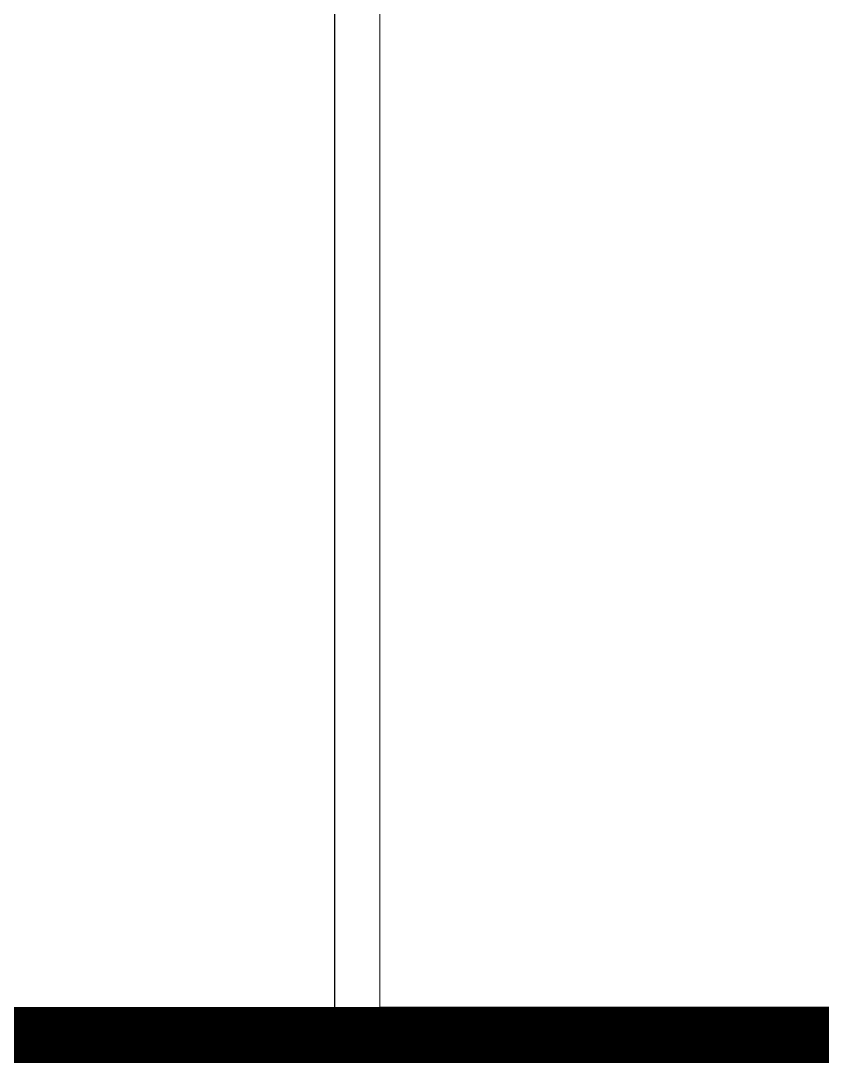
# Model space of a CAD drawing. Header units: millimetres. Extents: x 3546612 to 5615882, y 547008 to 3162891.
# Drawn here: x 5366729 to 5368506, y 2417009 to 2419305 of the extents above; entities that cross this region are included whole.
import ezdxf

# ---------------------------------------------------------------- set-up
doc = ezdxf.new("R2010")
doc.units = ezdxf.units.MM
doc.layers.add('HEB-Angle joint', color=1, linetype='Continuous')
doc.layers.add('XR-평면도$0$Parking_화물', color=9, linetype='Continuous')
doc.layers.add('XR-평면도$0$A-ELEV-LIN3', color=9, linetype='Continuous', lineweight=18)

# ---------------------------------------------------------------- blocks, each defined once
blk = doc.blocks.new('XR-평면도$0$주차구획_1')
at = {"layer": 'XR-평면도$0$A-ELEV-LIN3'}
blk.add_lwpolyline([(-5900, 1450), (5900, 1450), (5900, -1450), (-5900, -1450)], close=True, dxfattribs=at)
at = {"layer": 'XR-평면도$0$Parking_화물'}
blk.add_lwpolyline([(-6000, 1550), (6000, 1550), (6000, -1550), (-6000, -1550)], close=True, dxfattribs=at)
blk = doc.blocks.new('XR-평면도$0$화물주차구획_1F(210411)')
at = {"xscale": -1.000000000000001}
blk.add_blockref('XR-평면도$0$주차구획_1', (12150544, 745113.4), dxfattribs=at)

msp = doc.modelspace()

# ---------------------------------------------------------------- linework, layer by layer
at = {"layer": 'HEB-Angle joint', "const_width": 300}
msp.add_lwpolyline([(5360075.1, 2416967.6), (5321925, 2416967.6), (5321975.1, 2397393), (5354577.8, 2397393), (5354577.8, 2380598), (5367617.8, 2380598), (5367617.8, 2397398), (5399575, 2397398), (5399575, 2416967.6), (5362075, 2416967.6), (5362075.1, 2413367.6), (5360075, 2413367.6), (5360075.1, 2416967.6)], dxfattribs=at)

# ---------------------------------------------------------------- block references
at = {"color": 2, "rotation": 270}
msp.add_blockref('XR-평면도$0$화물주차구획_1F(210411)', (4623861.7, 14573561.5), dxfattribs=at)
msp.add_blockref('XR-평면도$0$화물주차구획_1F(210411)', (4623861.7, 14573561.5), dxfattribs=at)
msp.add_blockref('XR-평면도$0$화물주차구획_1F(210411)', (4623861.7, 14573561.5), dxfattribs=at)

doc.saveas('drawing.dxf')
